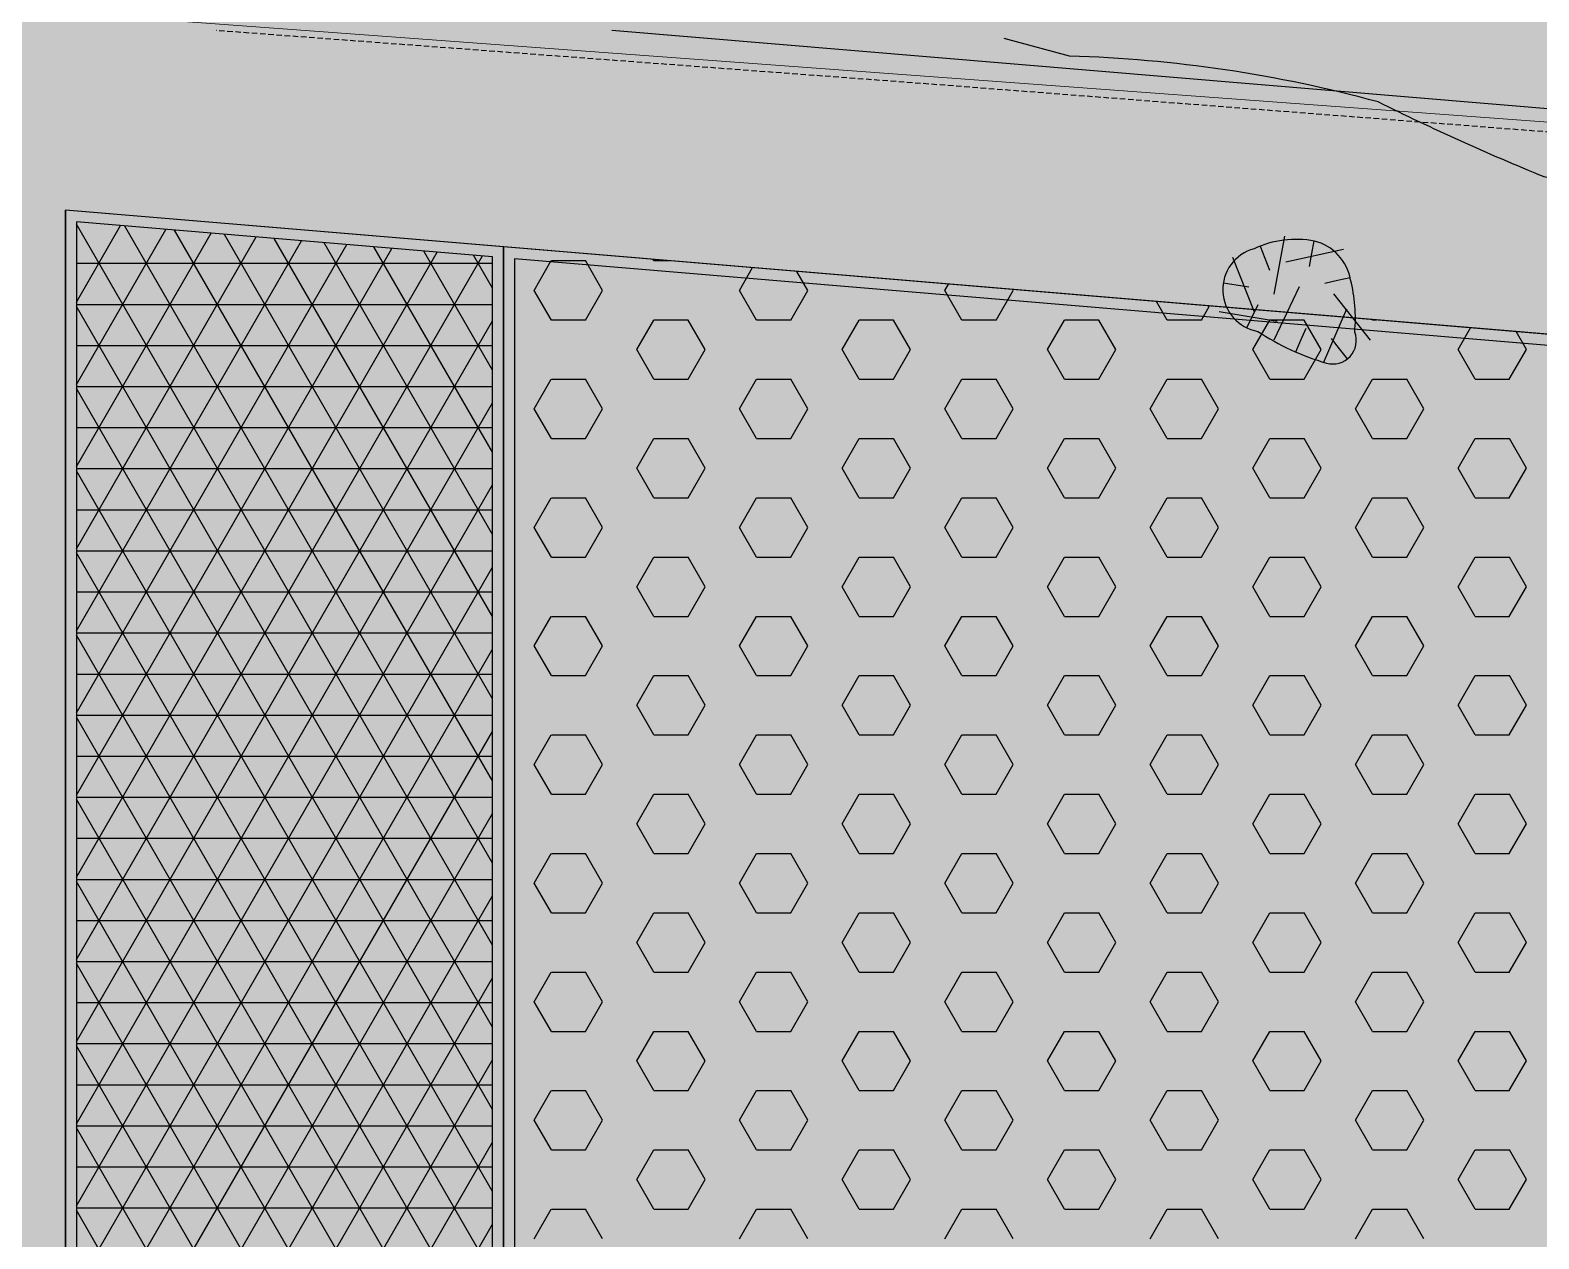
# Model space of a CAD drawing. Header units: millimetres. Extents: x 709 to 3952, y 378 to 2394.
# Drawn here: x 1423.8 to 1561.6, y 842.3 to 952.6 of the extents above; entities that cross this region are included whole.
import ezdxf

# ---------------------------------------------------------------- set-up
doc = ezdxf.new("R2010")
doc.units = ezdxf.units.MM
doc.linetypes.add('DASHED', pattern=[0.75, 0.5, -0.25])
doc.layers.add('BAS', color=252, linetype='Continuous')
doc.layers.add('TR', color=9, linetype='Continuous')
doc.layers.add('line', color=251, linetype='Continuous', lineweight=20)

# ---------------------------------------------------------------- blocks, each defined once
blk = doc.blocks.new('*X138')
at = {"color": 0}
for p, q in [((410070.31, 4017976.28), (410071.87, 4017978.99)), ((410071.88, 4017978.99), (410075, 4017978.99)), ((410076.56, 4017976.28), (410075, 4017978.99)), ((410081.25, 4017978.99), (410081.18, 4017979.11)), ((410081.25, 4017978.99), (410082.67, 4017978.99)), ((410089.06, 4017976.28), (410090.26, 4017978.35)), ((410095.31, 4017976.28), (410094.31, 4017978.01)), ((410107.81, 4017976.28), (410108.14, 4017976.85)), ((410071.88, 4017973.57), (410070.31, 4017976.28)), ((410075, 4017973.57), (410076.56, 4017976.28)), ((410090.63, 4017973.57), (410089.06, 4017976.28)), ((410093.75, 4017973.57), (410095.31, 4017976.28)), ((410109.38, 4017973.57), (410107.81, 4017976.28)), ((410112.5, 4017973.57), (410114.06, 4017976.28)), ((410114.06, 4017976.28), (410114.02, 4017976.36)), ((410128.13, 4017973.57), (410127.15, 4017975.26)), ((410131.25, 4017973.57), (410131.99, 4017974.85)), ((410071.88, 4017973.58), (410075, 4017973.58)), ((410079.69, 4017970.87), (410081.25, 4017973.57)), ((410081.25, 4017973.58), (410084.38, 4017973.58)), ((410085.94, 4017970.87), (410084.38, 4017973.57)), ((410090.62, 4017973.58), (410093.75, 4017973.58)), ((410098.44, 4017970.87), (410100, 4017973.57)), ((410100, 4017973.58), (410103.12, 4017973.58)), ((410104.69, 4017970.87), (410103.13, 4017973.57)), ((410109.38, 4017973.58), (410112.5, 4017973.58)), ((410117.19, 4017970.87), (410118.75, 4017973.57)), ((410118.75, 4017973.58), (410121.88, 4017973.58)), ((410123.44, 4017970.87), (410121.88, 4017973.57)), ((410128.12, 4017973.58), (410131.25, 4017973.58)), ((410135.94, 4017970.87), (410137.5, 4017973.57)), ((410137.5, 4017973.58), (410140.62, 4017973.58)), ((410142.19, 4017970.87), (410140.63, 4017973.57)), ((410146.88, 4017973.57), (410146.86, 4017973.61)), ((410146.88, 4017973.58), (410147.25, 4017973.58)), ((410154.69, 4017970.87), (410155.83, 4017972.86)), ((410160.94, 4017970.87), (410159.99, 4017972.51)), ((410081.25, 4017968.16), (410079.69, 4017970.87)), ((410084.37, 4017968.16), (410085.94, 4017970.87)), ((410100, 4017968.16), (410098.44, 4017970.87)), ((410103.12, 4017968.16), (410104.69, 4017970.87)), ((410118.75, 4017968.16), (410117.19, 4017970.87)), ((410121.87, 4017968.16), (410123.44, 4017970.87)), ((410137.5, 4017968.16), (410135.94, 4017970.87)), ((410140.62, 4017968.16), (410142.19, 4017970.87)), ((410156.25, 4017968.16), (410154.69, 4017970.87)), ((410159.37, 4017968.16), (410160.94, 4017970.87)), ((410070.31, 4017965.46), (410071.87, 4017968.16)), ((410071.88, 4017968.16), (410075, 4017968.16)), ((410076.56, 4017965.46), (410075, 4017968.16)), ((410081.25, 4017968.16), (410084.38, 4017968.16)), ((410089.06, 4017965.46), (410090.62, 4017968.16)), ((410090.62, 4017968.16), (410093.75, 4017968.16)), ((410095.31, 4017965.46), (410093.75, 4017968.16)), ((410100, 4017968.16), (410103.12, 4017968.16)), ((410107.81, 4017965.46), (410109.37, 4017968.16)), ((410109.38, 4017968.16), (410112.5, 4017968.16)), ((410114.06, 4017965.46), (410112.5, 4017968.16)), ((410118.75, 4017968.16), (410121.88, 4017968.16)), ((410126.56, 4017965.46), (410128.12, 4017968.16)), ((410128.12, 4017968.16), (410131.25, 4017968.16)), ((410132.81, 4017965.46), (410131.25, 4017968.16)), ((410137.5, 4017968.16), (410140.62, 4017968.16)), ((410145.31, 4017965.46), (410146.87, 4017968.16)), ((410146.88, 4017968.16), (410150, 4017968.16)), ((410151.56, 4017965.46), (410150, 4017968.16)), ((410156.25, 4017968.16), (410159.38, 4017968.16)), ((410071.88, 4017962.75), (410070.31, 4017965.46)), ((410075, 4017962.75), (410076.56, 4017965.46)), ((410090.63, 4017962.75), (410089.06, 4017965.46)), ((410093.75, 4017962.75), (410095.31, 4017965.46)), ((410109.38, 4017962.75), (410107.81, 4017965.46)), ((410112.5, 4017962.75), (410114.06, 4017965.46)), ((410128.13, 4017962.75), (410126.56, 4017965.46)), ((410131.25, 4017962.75), (410132.81, 4017965.46)), ((410146.88, 4017962.75), (410145.31, 4017965.46)), ((410150, 4017962.75), (410151.56, 4017965.46)), ((410071.88, 4017962.75), (410075, 4017962.75)), ((410079.69, 4017960.04), (410081.25, 4017962.75)), ((410081.25, 4017962.75), (410084.38, 4017962.75)), ((410085.94, 4017960.04), (410084.38, 4017962.75)), ((410090.62, 4017962.75), (410093.75, 4017962.75)), ((410098.44, 4017960.04), (410100, 4017962.75)), ((410100, 4017962.75), (410103.12, 4017962.75)), ((410104.69, 4017960.04), (410103.13, 4017962.75)), ((410109.38, 4017962.75), (410112.5, 4017962.75)), ((410117.19, 4017960.04), (410118.75, 4017962.75)), ((410118.75, 4017962.75), (410121.88, 4017962.75)), ((410123.44, 4017960.04), (410121.88, 4017962.75)), ((410128.12, 4017962.75), (410131.25, 4017962.75)), ((410135.94, 4017960.04), (410137.5, 4017962.75)), ((410137.5, 4017962.75), (410140.62, 4017962.75)), ((410142.19, 4017960.04), (410140.63, 4017962.75)), ((410146.88, 4017962.75), (410150, 4017962.75)), ((410154.69, 4017960.04), (410156.25, 4017962.75)), ((410156.25, 4017962.75), (410159.38, 4017962.75)), ((410160.94, 4017960.04), (410159.38, 4017962.75)), ((410081.25, 4017957.34), (410079.69, 4017960.04)), ((410084.37, 4017957.34), (410085.94, 4017960.04)), ((410100, 4017957.34), (410098.44, 4017960.04)), ((410103.12, 4017957.34), (410104.69, 4017960.04)), ((410118.75, 4017957.34), (410117.19, 4017960.04)), ((410121.87, 4017957.34), (410123.44, 4017960.04)), ((410137.5, 4017957.34), (410135.94, 4017960.04)), ((410140.62, 4017957.34), (410142.19, 4017960.04)), ((410156.25, 4017957.34), (410154.69, 4017960.04)), ((410159.37, 4017957.34), (410160.94, 4017960.04)), ((410070.31, 4017954.63), (410071.87, 4017957.34)), ((410071.88, 4017957.34), (410075, 4017957.34)), ((410076.56, 4017954.63), (410075, 4017957.34)), ((410081.25, 4017957.34), (410084.38, 4017957.34)), ((410089.06, 4017954.63), (410090.62, 4017957.34)), ((410090.62, 4017957.34), (410093.75, 4017957.34)), ((410095.31, 4017954.63), (410093.75, 4017957.34)), ((410100, 4017957.34), (410103.12, 4017957.34)), ((410107.81, 4017954.63), (410109.37, 4017957.34)), ((410109.38, 4017957.34), (410112.5, 4017957.34)), ((410114.06, 4017954.63), (410112.5, 4017957.34)), ((410118.75, 4017957.34), (410121.88, 4017957.34)), ((410126.56, 4017954.63), (410128.12, 4017957.34)), ((410128.12, 4017957.34), (410131.25, 4017957.34)), ((410132.81, 4017954.63), (410131.25, 4017957.34)), ((410137.5, 4017957.34), (410140.62, 4017957.34)), ((410145.31, 4017954.63), (410146.87, 4017957.34)), ((410146.88, 4017957.34), (410150, 4017957.34)), ((410151.56, 4017954.63), (410150, 4017957.34)), ((410156.25, 4017957.34), (410159.38, 4017957.34)), ((410071.88, 4017951.92), (410070.31, 4017954.63)), ((410075, 4017951.92), (410076.56, 4017954.63)), ((410090.63, 4017951.92), (410089.06, 4017954.63)), ((410093.75, 4017951.92), (410095.31, 4017954.63)), ((410109.38, 4017951.92), (410107.81, 4017954.63)), ((410112.5, 4017951.92), (410114.06, 4017954.63)), ((410128.13, 4017951.92), (410126.56, 4017954.63)), ((410131.25, 4017951.92), (410132.81, 4017954.63)), ((410146.88, 4017951.92), (410145.31, 4017954.63)), ((410150, 4017951.92), (410151.56, 4017954.63)), ((410071.88, 4017951.93), (410075, 4017951.93)), ((410079.69, 4017949.22), (410081.25, 4017951.92)), ((410081.25, 4017951.93), (410084.38, 4017951.93)), ((410085.94, 4017949.22), (410084.38, 4017951.92)), ((410090.62, 4017951.93), (410093.75, 4017951.93)), ((410098.44, 4017949.22), (410100, 4017951.92)), ((410100, 4017951.93), (410103.12, 4017951.93)), ((410104.69, 4017949.22), (410103.13, 4017951.92)), ((410109.38, 4017951.93), (410112.5, 4017951.93)), ((410117.19, 4017949.22), (410118.75, 4017951.92)), ((410118.75, 4017951.93), (410121.88, 4017951.93)), ((410123.44, 4017949.22), (410121.88, 4017951.92)), ((410128.12, 4017951.93), (410131.25, 4017951.93)), ((410135.94, 4017949.22), (410137.5, 4017951.92)), ((410137.5, 4017951.93), (410140.62, 4017951.93)), ((410142.19, 4017949.22), (410140.63, 4017951.92)), ((410146.88, 4017951.93), (410150, 4017951.93)), ((410154.69, 4017949.22), (410156.25, 4017951.92)), ((410156.25, 4017951.93), (410159.38, 4017951.93)), ((410160.94, 4017949.22), (410159.38, 4017951.92)), ((410081.25, 4017946.51), (410079.69, 4017949.22)), ((410084.37, 4017946.51), (410085.94, 4017949.22)), ((410100, 4017946.51), (410098.44, 4017949.22)), ((410103.12, 4017946.51), (410104.69, 4017949.22)), ((410118.75, 4017946.51), (410117.19, 4017949.22)), ((410121.87, 4017946.51), (410123.44, 4017949.22)), ((410137.5, 4017946.51), (410135.94, 4017949.22)), ((410140.62, 4017946.51), (410142.19, 4017949.22)), ((410156.25, 4017946.51), (410154.69, 4017949.22)), ((410159.37, 4017946.51), (410160.94, 4017949.22)), ((410070.31, 4017943.81), (410071.87, 4017946.51)), ((410071.88, 4017946.51), (410075, 4017946.51)), ((410076.56, 4017943.81), (410075, 4017946.51)), ((410081.25, 4017946.51), (410084.38, 4017946.51)), ((410089.06, 4017943.81), (410090.62, 4017946.51)), ((410090.62, 4017946.51), (410093.75, 4017946.51)), ((410095.31, 4017943.81), (410093.75, 4017946.51)), ((410100, 4017946.51), (410103.12, 4017946.51)), ((410107.81, 4017943.81), (410109.37, 4017946.51)), ((410109.38, 4017946.51), (410112.5, 4017946.51)), ((410114.06, 4017943.81), (410112.5, 4017946.51)), ((410118.75, 4017946.51), (410121.88, 4017946.51)), ((410126.56, 4017943.81), (410128.12, 4017946.51)), ((410128.12, 4017946.51), (410131.25, 4017946.51)), ((410132.81, 4017943.81), (410131.25, 4017946.51)), ((410137.5, 4017946.51), (410140.62, 4017946.51)), ((410145.31, 4017943.81), (410146.87, 4017946.51)), ((410146.88, 4017946.51), (410150, 4017946.51)), ((410151.56, 4017943.81), (410150, 4017946.51)), ((410156.25, 4017946.51), (410159.38, 4017946.51)), ((410071.88, 4017941.1), (410070.31, 4017943.81)), ((410075, 4017941.1), (410076.56, 4017943.81)), ((410090.63, 4017941.1), (410089.06, 4017943.81)), ((410093.75, 4017941.1), (410095.31, 4017943.81)), ((410109.38, 4017941.1), (410107.81, 4017943.81)), ((410112.5, 4017941.1), (410114.06, 4017943.81)), ((410128.13, 4017941.1), (410126.56, 4017943.81)), ((410131.25, 4017941.1), (410132.81, 4017943.81)), ((410146.88, 4017941.1), (410145.31, 4017943.81)), ((410150, 4017941.1), (410151.56, 4017943.81)), ((410071.88, 4017941.1), (410075, 4017941.1)), ((410079.69, 4017938.39), (410081.25, 4017941.1)), ((410081.25, 4017941.1), (410084.38, 4017941.1)), ((410085.94, 4017938.39), (410084.38, 4017941.1)), ((410090.62, 4017941.1), (410093.75, 4017941.1)), ((410098.44, 4017938.39), (410100, 4017941.1)), ((410100, 4017941.1), (410103.12, 4017941.1)), ((410104.69, 4017938.39), (410103.13, 4017941.1)), ((410109.38, 4017941.1), (410112.5, 4017941.1)), ((410117.19, 4017938.39), (410118.75, 4017941.1)), ((410118.75, 4017941.1), (410121.88, 4017941.1)), ((410123.44, 4017938.39), (410121.88, 4017941.1)), ((410128.12, 4017941.1), (410131.25, 4017941.1)), ((410135.94, 4017938.39), (410137.5, 4017941.1)), ((410137.5, 4017941.1), (410140.62, 4017941.1)), ((410142.19, 4017938.39), (410140.63, 4017941.1)), ((410146.88, 4017941.1), (410150, 4017941.1)), ((410154.69, 4017938.39), (410156.25, 4017941.1)), ((410156.25, 4017941.1), (410159.38, 4017941.1)), ((410160.94, 4017938.39), (410159.38, 4017941.1)), ((410081.25, 4017935.69), (410079.69, 4017938.39)), ((410084.37, 4017935.69), (410085.94, 4017938.39)), ((410100, 4017935.69), (410098.44, 4017938.39)), ((410103.12, 4017935.69), (410104.69, 4017938.39)), ((410118.75, 4017935.69), (410117.19, 4017938.39)), ((410121.87, 4017935.69), (410123.44, 4017938.39)), ((410137.5, 4017935.69), (410135.94, 4017938.39)), ((410140.62, 4017935.69), (410142.19, 4017938.39)), ((410156.25, 4017935.69), (410154.69, 4017938.39)), ((410159.37, 4017935.69), (410160.94, 4017938.39)), ((410070.31, 4017932.98), (410071.87, 4017935.69)), ((410071.88, 4017935.69), (410075, 4017935.69)), ((410076.56, 4017932.98), (410075, 4017935.69)), ((410081.25, 4017935.69), (410084.38, 4017935.69)), ((410089.06, 4017932.98), (410090.62, 4017935.69)), ((410090.62, 4017935.69), (410093.75, 4017935.69)), ((410095.31, 4017932.98), (410093.75, 4017935.69)), ((410100, 4017935.69), (410103.12, 4017935.69)), ((410107.81, 4017932.98), (410109.37, 4017935.69)), ((410109.38, 4017935.69), (410112.5, 4017935.69)), ((410114.06, 4017932.98), (410112.5, 4017935.69)), ((410118.75, 4017935.69), (410121.88, 4017935.69)), ((410126.56, 4017932.98), (410128.12, 4017935.69)), ((410128.12, 4017935.69), (410131.25, 4017935.69)), ((410132.81, 4017932.98), (410131.25, 4017935.69)), ((410137.5, 4017935.69), (410140.62, 4017935.69)), ((410145.31, 4017932.98), (410146.87, 4017935.69)), ((410146.88, 4017935.69), (410150, 4017935.69)), ((410151.56, 4017932.98), (410150, 4017935.69)), ((410156.25, 4017935.69), (410159.38, 4017935.69)), ((410071.88, 4017930.27), (410070.31, 4017932.98)), ((410075, 4017930.27), (410076.56, 4017932.98)), ((410090.63, 4017930.27), (410089.06, 4017932.98)), ((410093.75, 4017930.27), (410095.31, 4017932.98)), ((410109.38, 4017930.27), (410107.81, 4017932.98)), ((410112.5, 4017930.27), (410114.06, 4017932.98)), ((410128.13, 4017930.27), (410126.56, 4017932.98)), ((410131.25, 4017930.27), (410132.81, 4017932.98)), ((410146.88, 4017930.27), (410145.31, 4017932.98)), ((410150, 4017930.27), (410151.56, 4017932.98)), ((410071.88, 4017930.27), (410075, 4017930.27)), ((410079.69, 4017927.57), (410081.25, 4017930.27)), ((410081.25, 4017930.27), (410084.38, 4017930.27)), ((410085.94, 4017927.57), (410084.38, 4017930.27)), ((410090.62, 4017930.27), (410093.75, 4017930.27)), ((410098.44, 4017927.57), (410100, 4017930.27)), ((410100, 4017930.27), (410103.12, 4017930.27)), ((410104.69, 4017927.57), (410103.13, 4017930.27)), ((410109.38, 4017930.27), (410112.5, 4017930.27)), ((410117.19, 4017927.57), (410118.75, 4017930.27)), ((410118.75, 4017930.27), (410121.88, 4017930.27)), ((410123.44, 4017927.57), (410121.88, 4017930.27)), ((410128.12, 4017930.27), (410131.25, 4017930.27)), ((410135.94, 4017927.57), (410137.5, 4017930.27)), ((410137.5, 4017930.27), (410140.62, 4017930.27)), ((410142.19, 4017927.57), (410140.63, 4017930.27)), ((410146.88, 4017930.27), (410150, 4017930.27)), ((410154.69, 4017927.57), (410156.25, 4017930.27)), ((410156.25, 4017930.27), (410159.38, 4017930.27)), ((410160.94, 4017927.57), (410159.38, 4017930.27)), ((410081.25, 4017924.86), (410079.69, 4017927.57)), ((410084.37, 4017924.86), (410085.94, 4017927.57)), ((410100, 4017924.86), (410098.44, 4017927.57)), ((410103.12, 4017924.86), (410104.69, 4017927.57)), ((410118.75, 4017924.86), (410117.19, 4017927.57)), ((410121.87, 4017924.86), (410123.44, 4017927.57)), ((410137.5, 4017924.86), (410135.94, 4017927.57)), ((410140.62, 4017924.86), (410142.19, 4017927.57)), ((410156.25, 4017924.86), (410154.69, 4017927.57)), ((410159.37, 4017924.86), (410160.94, 4017927.57)), ((410070.31, 4017922.15), (410071.87, 4017924.86)), ((410071.88, 4017924.86), (410075, 4017924.86)), ((410076.56, 4017922.15), (410075, 4017924.86)), ((410081.25, 4017924.86), (410084.38, 4017924.86)), ((410089.06, 4017922.15), (410090.62, 4017924.86)), ((410090.62, 4017924.86), (410093.75, 4017924.86)), ((410095.31, 4017922.15), (410093.75, 4017924.86)), ((410100, 4017924.86), (410103.12, 4017924.86)), ((410107.81, 4017922.15), (410109.37, 4017924.86)), ((410109.38, 4017924.86), (410112.5, 4017924.86)), ((410114.06, 4017922.15), (410112.5, 4017924.86)), ((410118.75, 4017924.86), (410121.88, 4017924.86)), ((410126.56, 4017922.15), (410128.12, 4017924.86)), ((410128.12, 4017924.86), (410131.25, 4017924.86)), ((410132.81, 4017922.15), (410131.25, 4017924.86)), ((410137.5, 4017924.86), (410140.62, 4017924.86)), ((410145.31, 4017922.15), (410146.87, 4017924.86)), ((410146.88, 4017924.86), (410150, 4017924.86)), ((410151.56, 4017922.15), (410150, 4017924.86)), ((410156.25, 4017924.86), (410159.38, 4017924.86)), ((410071.88, 4017919.45), (410070.31, 4017922.15)), ((410075, 4017919.45), (410076.56, 4017922.15)), ((410090.63, 4017919.45), (410089.06, 4017922.15)), ((410093.75, 4017919.45), (410095.31, 4017922.15)), ((410109.38, 4017919.45), (410107.81, 4017922.15)), ((410112.5, 4017919.45), (410114.06, 4017922.15)), ((410128.13, 4017919.45), (410126.56, 4017922.15)), ((410131.25, 4017919.45), (410132.81, 4017922.15)), ((410146.88, 4017919.45), (410145.31, 4017922.15)), ((410150, 4017919.45), (410151.56, 4017922.15)), ((410071.88, 4017919.45), (410075, 4017919.45)), ((410079.69, 4017916.74), (410081.25, 4017919.45)), ((410081.25, 4017919.45), (410084.38, 4017919.45)), ((410085.94, 4017916.74), (410084.38, 4017919.45)), ((410090.62, 4017919.45), (410093.75, 4017919.45)), ((410098.44, 4017916.74), (410100, 4017919.45)), ((410100, 4017919.45), (410103.12, 4017919.45)), ((410104.69, 4017916.74), (410103.13, 4017919.45)), ((410109.38, 4017919.45), (410112.5, 4017919.45)), ((410117.19, 4017916.74), (410118.75, 4017919.45)), ((410118.75, 4017919.45), (410121.88, 4017919.45)), ((410123.44, 4017916.74), (410121.88, 4017919.45)), ((410128.12, 4017919.45), (410131.25, 4017919.45)), ((410135.94, 4017916.74), (410137.5, 4017919.45)), ((410137.5, 4017919.45), (410140.62, 4017919.45)), ((410142.19, 4017916.74), (410140.63, 4017919.45)), ((410146.88, 4017919.45), (410150, 4017919.45)), ((410154.69, 4017916.74), (410156.25, 4017919.45)), ((410156.25, 4017919.45), (410159.38, 4017919.45)), ((410160.94, 4017916.74), (410159.38, 4017919.45)), ((410081.25, 4017914.04), (410079.69, 4017916.74)), ((410084.37, 4017914.04), (410085.94, 4017916.74)), ((410100, 4017914.04), (410098.44, 4017916.74)), ((410103.12, 4017914.04), (410104.69, 4017916.74)), ((410118.75, 4017914.04), (410117.19, 4017916.74)), ((410121.87, 4017914.04), (410123.44, 4017916.74)), ((410137.5, 4017914.04), (410135.94, 4017916.74)), ((410140.62, 4017914.04), (410142.19, 4017916.74)), ((410156.25, 4017914.04), (410154.69, 4017916.74)), ((410159.37, 4017914.04), (410160.94, 4017916.74)), ((410070.31, 4017911.33), (410071.87, 4017914.04)), ((410071.88, 4017914.04), (410075, 4017914.04)), ((410076.56, 4017911.33), (410075, 4017914.04)), ((410081.25, 4017914.04), (410084.38, 4017914.04)), ((410089.06, 4017911.33), (410090.62, 4017914.04)), ((410090.62, 4017914.04), (410093.75, 4017914.04)), ((410095.31, 4017911.33), (410093.75, 4017914.04)), ((410100, 4017914.04), (410103.12, 4017914.04)), ((410107.81, 4017911.33), (410109.37, 4017914.04)), ((410109.38, 4017914.04), (410112.5, 4017914.04)), ((410114.06, 4017911.33), (410112.5, 4017914.04)), ((410118.75, 4017914.04), (410121.88, 4017914.04)), ((410126.56, 4017911.33), (410128.12, 4017914.04)), ((410128.12, 4017914.04), (410131.25, 4017914.04)), ((410132.81, 4017911.33), (410131.25, 4017914.04)), ((410137.5, 4017914.04), (410140.62, 4017914.04)), ((410145.31, 4017911.33), (410146.87, 4017914.04)), ((410146.88, 4017914.04), (410150, 4017914.04)), ((410151.56, 4017911.33), (410150, 4017914.04)), ((410156.25, 4017914.04), (410159.38, 4017914.04)), ((410071.88, 4017908.62), (410070.31, 4017911.33)), ((410075, 4017908.62), (410076.56, 4017911.33)), ((410090.63, 4017908.62), (410089.06, 4017911.33)), ((410093.75, 4017908.62), (410095.31, 4017911.33)), ((410109.38, 4017908.62), (410107.81, 4017911.33)), ((410112.5, 4017908.62), (410114.06, 4017911.33)), ((410128.13, 4017908.62), (410126.56, 4017911.33)), ((410131.25, 4017908.62), (410132.81, 4017911.33)), ((410146.88, 4017908.62), (410145.31, 4017911.33)), ((410150, 4017908.62), (410151.56, 4017911.33)), ((410071.88, 4017908.62), (410075, 4017908.62)), ((410079.69, 4017905.92), (410081.25, 4017908.62)), ((410081.25, 4017908.62), (410084.38, 4017908.62)), ((410085.94, 4017905.92), (410084.38, 4017908.62)), ((410090.62, 4017908.62), (410093.75, 4017908.62)), ((410098.44, 4017905.92), (410100, 4017908.62)), ((410100, 4017908.62), (410103.12, 4017908.62)), ((410104.69, 4017905.92), (410103.13, 4017908.62)), ((410109.38, 4017908.62), (410112.5, 4017908.62)), ((410117.19, 4017905.92), (410118.75, 4017908.62)), ((410118.75, 4017908.62), (410121.88, 4017908.62)), ((410123.44, 4017905.92), (410121.88, 4017908.62)), ((410128.12, 4017908.62), (410131.25, 4017908.62)), ((410135.94, 4017905.92), (410137.5, 4017908.62)), ((410137.5, 4017908.62), (410140.62, 4017908.62)), ((410142.19, 4017905.92), (410140.63, 4017908.62)), ((410146.88, 4017908.62), (410150, 4017908.62)), ((410154.69, 4017905.92), (410156.25, 4017908.62)), ((410156.25, 4017908.62), (410159.38, 4017908.62)), ((410160.94, 4017905.92), (410159.38, 4017908.62)), ((410081.25, 4017903.21), (410079.69, 4017905.92)), ((410084.37, 4017903.21), (410085.94, 4017905.92)), ((410100, 4017903.21), (410098.44, 4017905.92)), ((410103.12, 4017903.21), (410104.69, 4017905.92)), ((410118.75, 4017903.21), (410117.19, 4017905.92)), ((410121.87, 4017903.21), (410123.44, 4017905.92)), ((410137.5, 4017903.21), (410135.94, 4017905.92)), ((410140.62, 4017903.21), (410142.19, 4017905.92)), ((410156.25, 4017903.21), (410154.69, 4017905.92)), ((410159.37, 4017903.21), (410160.94, 4017905.92)), ((410070.31, 4017900.5), (410071.87, 4017903.21)), ((410071.88, 4017903.21), (410075, 4017903.21)), ((410076.56, 4017900.5), (410075, 4017903.21)), ((410081.25, 4017903.21), (410084.38, 4017903.21)), ((410089.06, 4017900.5), (410090.62, 4017903.21)), ((410090.62, 4017903.21), (410093.75, 4017903.21)), ((410095.31, 4017900.5), (410093.75, 4017903.21)), ((410100, 4017903.21), (410103.12, 4017903.21)), ((410107.81, 4017900.5), (410109.37, 4017903.21)), ((410109.38, 4017903.21), (410112.5, 4017903.21)), ((410114.06, 4017900.5), (410112.5, 4017903.21)), ((410118.75, 4017903.21), (410121.88, 4017903.21)), ((410126.56, 4017900.5), (410128.12, 4017903.21)), ((410128.12, 4017903.21), (410131.25, 4017903.21)), ((410132.81, 4017900.5), (410131.25, 4017903.21)), ((410137.5, 4017903.21), (410140.62, 4017903.21)), ((410145.31, 4017900.5), (410146.87, 4017903.21)), ((410146.88, 4017903.21), (410150, 4017903.21)), ((410151.56, 4017900.5), (410150, 4017903.21)), ((410156.25, 4017903.21), (410159.38, 4017903.21)), ((410071.88, 4017897.8), (410070.31, 4017900.5)), ((410075, 4017897.8), (410076.56, 4017900.5)), ((410090.63, 4017897.8), (410089.06, 4017900.5)), ((410093.75, 4017897.8), (410095.31, 4017900.5)), ((410109.38, 4017897.8), (410107.81, 4017900.5)), ((410112.5, 4017897.8), (410114.06, 4017900.5)), ((410128.13, 4017897.8), (410126.56, 4017900.5)), ((410131.25, 4017897.8), (410132.81, 4017900.5)), ((410146.88, 4017897.8), (410145.31, 4017900.5)), ((410150, 4017897.8), (410151.56, 4017900.5)), ((410071.88, 4017897.8), (410075, 4017897.8)), ((410079.69, 4017895.09), (410081.25, 4017897.8)), ((410081.25, 4017897.8), (410084.38, 4017897.8)), ((410085.94, 4017895.09), (410084.38, 4017897.8)), ((410090.62, 4017897.8), (410093.75, 4017897.8)), ((410098.44, 4017895.09), (410100, 4017897.8)), ((410100, 4017897.8), (410103.12, 4017897.8)), ((410104.69, 4017895.09), (410103.13, 4017897.8)), ((410109.38, 4017897.8), (410112.5, 4017897.8)), ((410117.19, 4017895.09), (410118.75, 4017897.8)), ((410118.75, 4017897.8), (410121.88, 4017897.8)), ((410123.44, 4017895.09), (410121.88, 4017897.8)), ((410128.12, 4017897.8), (410131.25, 4017897.8)), ((410135.94, 4017895.09), (410137.5, 4017897.8)), ((410137.5, 4017897.8), (410140.62, 4017897.8)), ((410142.19, 4017895.09), (410140.63, 4017897.8)), ((410146.88, 4017897.8), (410150, 4017897.8)), ((410154.69, 4017895.09), (410156.25, 4017897.8)), ((410156.25, 4017897.8), (410159.38, 4017897.8)), ((410160.94, 4017895.09), (410159.38, 4017897.8)), ((410081.25, 4017892.39), (410079.69, 4017895.09)), ((410084.37, 4017892.39), (410085.94, 4017895.09)), ((410100, 4017892.39), (410098.44, 4017895.09)), ((410103.12, 4017892.39), (410104.69, 4017895.09)), ((410118.75, 4017892.39), (410117.19, 4017895.09)), ((410121.87, 4017892.39), (410123.44, 4017895.09)), ((410137.5, 4017892.39), (410135.94, 4017895.09)), ((410140.62, 4017892.39), (410142.19, 4017895.09)), ((410156.25, 4017892.39), (410154.69, 4017895.09)), ((410159.37, 4017892.39), (410160.94, 4017895.09)), ((410070.31, 4017889.68), (410071.87, 4017892.39)), ((410071.88, 4017892.39), (410075, 4017892.39)), ((410076.56, 4017889.68), (410075, 4017892.39)), ((410081.25, 4017892.39), (410084.38, 4017892.39)), ((410089.06, 4017889.68), (410090.62, 4017892.39)), ((410090.62, 4017892.39), (410093.75, 4017892.39)), ((410095.31, 4017889.68), (410093.75, 4017892.39)), ((410100, 4017892.39), (410103.12, 4017892.39)), ((410107.81, 4017889.68), (410109.37, 4017892.39)), ((410109.38, 4017892.39), (410112.5, 4017892.39)), ((410114.06, 4017889.68), (410112.5, 4017892.39)), ((410118.75, 4017892.39), (410121.88, 4017892.39)), ((410126.56, 4017889.68), (410128.12, 4017892.39)), ((410128.12, 4017892.39), (410131.25, 4017892.39)), ((410132.81, 4017889.68), (410131.25, 4017892.39)), ((410137.5, 4017892.39), (410140.62, 4017892.39)), ((410145.31, 4017889.68), (410146.87, 4017892.39)), ((410146.88, 4017892.39), (410150, 4017892.39)), ((410151.56, 4017889.68), (410150, 4017892.39)), ((410156.25, 4017892.39), (410159.38, 4017892.39))]:
    blk.add_line(p, q, dxfattribs=at)
blk = doc.blocks.new('TRL')
at = {"layer": 'TR'}
for p, q in [((2.69, 5.43), (2.69, 0.05)), ((0, 1.18), (0, 2.36)), ((0, 0), (0, 1.18))]:
    blk.add_line(p, q, dxfattribs=at)
blk = doc.blocks.new('*X137')
at = {"color": 0}
for p, q in [((410066.5, 4017916.49), (410028.5, 4017982.31)), ((410028.5, 4017975.19), (410032.54, 4017982.19)), ((410066.5, 4017923.99), (410032.92, 4017982.15)), ((410028.5, 4017967.69), (410036.67, 4017981.84)), ((410028.5, 4017960.19), (410040.8, 4017981.49)), ((410028.5, 4017952.69), (410044.93, 4017981.15)), ((410028.5, 4017945.19), (410049.06, 4017980.8)), ((410066.5, 4017931.49), (410037.47, 4017981.77)), ((410066.5, 4017938.99), (410042.02, 4017981.39)), ((410066.5, 4017946.49), (410046.57, 4017981.01)), ((410066.5, 4017953.99), (410051.12, 4017980.63)), ((410028.5, 4017937.69), (410053.19, 4017980.46)), ((410028.5, 4017930.19), (410057.32, 4017980.11)), ((410028.5, 4017922.69), (410061.45, 4017979.76)), ((410028.5, 4017915.19), (410065.58, 4017979.42)), ((410066.5, 4017961.49), (410055.67, 4017980.25)), ((410066.5, 4017968.99), (410060.22, 4017979.87)), ((410066.5, 4017976.49), (410064.77, 4017979.48)), ((410028.5, 4017978.75), (410066.5, 4017978.75)), ((410028.5, 4017975), (410066.5, 4017975)), ((410066.5, 4017908.99), (410028.5, 4017974.81)), ((410028.5, 4017907.69), (410066.5, 4017973.51)), ((410028.5, 4017971.25), (410066.5, 4017971.25)), ((410028.5, 4017967.5), (410066.5, 4017967.5)), ((410066.5, 4017901.49), (410028.5, 4017967.31)), ((410028.5, 4017900.19), (410066.5, 4017966.01)), ((410028.5, 4017963.75), (410066.5, 4017963.75)), ((410028.5, 4017960), (410066.5, 4017960)), ((410066.5, 4017893.99), (410028.5, 4017959.81)), ((410028.5, 4017892.69), (410066.5, 4017958.51)), ((410028.5, 4017956.25), (410066.5, 4017956.25)), ((410028.5, 4017952.5), (410066.5, 4017952.5)), ((410066.5, 4017886.49), (410028.5, 4017952.31)), ((410028.5, 4017885.19), (410066.5, 4017951.01)), ((410028.5, 4017948.75), (410066.5, 4017948.75)), ((410028.5, 4017945), (410066.5, 4017945)), ((410066.5, 4017878.99), (410028.5, 4017944.81)), ((410028.5, 4017877.69), (410066.5, 4017943.51)), ((410028.5, 4017941.25), (410066.5, 4017941.25)), ((410028.5, 4017937.5), (410066.5, 4017937.5)), ((410066.5, 4017871.49), (410028.5, 4017937.31)), ((410028.5, 4017870.19), (410066.5, 4017936.01)), ((410028.5, 4017933.75), (410066.5, 4017933.75)), ((410028.5, 4017930), (410066.5, 4017930)), ((410066.5, 4017863.99), (410028.5, 4017929.81)), ((410028.5, 4017862.69), (410066.5, 4017928.51)), ((410028.5, 4017926.25), (410066.5, 4017926.25)), ((410028.5, 4017922.5), (410066.5, 4017922.5)), ((410066.5, 4017856.49), (410028.5, 4017922.31)), ((410028.5, 4017855.19), (410066.5, 4017921.01)), ((410028.5, 4017918.75), (410066.5, 4017918.75)), ((410028.5, 4017915), (410066.5, 4017915)), ((410066.5, 4017848.99), (410028.5, 4017914.81)), ((410028.5, 4017847.69), (410066.5, 4017913.51)), ((410028.5, 4017911.25), (410066.5, 4017911.25)), ((410028.5, 4017907.5), (410066.5, 4017907.5)), ((410066.5, 4017841.49), (410028.5, 4017907.31)), ((410028.5, 4017840.19), (410066.5, 4017906.01)), ((410028.5, 4017903.75), (410066.5, 4017903.75)), ((410028.5, 4017900), (410066.5, 4017900)), ((410066.5, 4017833.99), (410028.5, 4017899.81)), ((410028.5, 4017832.69), (410066.5, 4017898.51)), ((410028.5, 4017896.25), (410066.5, 4017896.25)), ((410028.5, 4017892.5), (410066.5, 4017892.5)), ((410066.5, 4017826.49), (410028.5, 4017892.31)), ((410028.5, 4017825.19), (410066.5, 4017891.01)), ((410028.5, 4017888.75), (410066.5, 4017888.75)), ((410028.5, 4017885), (410066.5, 4017885)), ((410064.09, 4017823.17), (410028.5, 4017884.81)), ((410028.5, 4017817.69), (410066.5, 4017883.51)), ((410028.5, 4017881.25), (410066.5, 4017881.25)), ((410028.5, 4017877.5), (410066.5, 4017877.5)), ((410060.34, 4017822.15), (410028.5, 4017877.31)), ((410030.75, 4017814.1), (410066.5, 4017876.01)), ((410028.5, 4017873.75), (410066.5, 4017873.75)), ((410028.5, 4017870), (410066.5, 4017870)), ((410056.6, 4017821.13), (410028.5, 4017869.81)), ((410035.89, 4017815.5), (410066.5, 4017868.51)), ((410028.5, 4017866.25), (410066.5, 4017866.25)), ((410028.5, 4017862.5), (410066.5, 4017862.5)), ((410052.86, 4017820.11), (410028.5, 4017862.31)), ((410041.03, 4017816.89), (410066.5, 4017861.01)), ((410028.5, 4017858.75), (410066.5, 4017858.75)), ((410028.5, 4017855), (410066.5, 4017855)), ((410049.12, 4017819.1), (410028.5, 4017854.81)), ((410046.17, 4017818.29), (410066.5, 4017853.51)), ((410028.5, 4017851.25), (410066.5, 4017851.25)), ((410028.5, 4017847.5), (410066.5, 4017847.5)), ((410045.38, 4017818.08), (410028.5, 4017847.31)), ((410051.3, 4017819.69), (410066.5, 4017846.01)), ((410028.5, 4017843.75), (410066.5, 4017843.75)), ((410028.5, 4017840), (410066.5, 4017840)), ((410041.63, 4017817.06), (410028.5, 4017839.81)), ((410056.44, 4017821.09), (410066.5, 4017838.51)), ((410028.5, 4017836.25), (410066.5, 4017836.25)), ((410028.5, 4017832.5), (410066.5, 4017832.5)), ((410037.89, 4017816.04), (410028.5, 4017832.31)), ((410061.58, 4017822.48), (410066.5, 4017831.01)), ((410028.5, 4017828.75), (410066.5, 4017828.75)), ((410028.5, 4017825), (410066.5, 4017825)), ((410034.15, 4017815.02), (410028.5, 4017824.81)), ((410028.5, 4017821.25), (410057.04, 4017821.25)), ((410028.5, 4017817.5), (410043.25, 4017817.5)), ((410030.41, 4017814), (410028.5, 4017817.31))]:
    blk.add_line(p, q, dxfattribs=at)
blk = doc.blocks.new('Ar15')
at = {"true_color": 0x843710, "transparency": 33554687}
h = blk.add_hatch(color=36, dxfattribs=at)
h.dxf.hatch_style = 1
h.paths.add_polyline_path([(1.29668, 0.3981), (1.22381, 0.3296), (1.49606, 0.05), (-4.5808, 0.05), (-4.30855, 0.3296), (-4.38142, 0.3981), (-4.76906, 0), (-4.38142, -0.3981), (-4.30855, -0.3296), (-4.5808, -0.05), (1.49606, -0.05), (1.22381, -0.3296), (1.29668, -0.3981), (1.68432, 0)])
at = {"layer": 'line', "lineweight": 0}
blk.add_line((1.49606, 0.05), (-4.5808, 0.05), dxfattribs=at)

msp = doc.modelspace()

# ---------------------------------------------------------------- hatches: boundary and pattern name
at = {"layer": 'BAS', "true_color": 0xc7c8ca, "transparency": 33554513}
h = msp.add_hatch(color=9, dxfattribs=at)
h.dxf.hatch_style = 1
h.paths.add_polyline_path([(735.07, 2394.13), (735.07, 400.97), (3218.5, 400.97), (3218.5, 2394.13)])
h.paths.add_polyline_path([(1826.32, 1353.24), (2408.56, 1353.24), (2408.56, 918.34), (1826.32, 918.34)], flags=16)

# ---------------------------------------------------------------- linework, layer by layer
at = {"layer": 'BAS'}
for p, q in [((1602.1, 942.08, -15), (1476.91, 952.57, -15)), ((1600.38, 921.65, -15), (1427.01, 936.18, -15)), ((1427.01, 764.75, -15), (1427.01, 936.18, -15))]:
    msp.add_line(p, q, dxfattribs=at)
at = {"layer": 'BAS', "linetype": 'DASHED', "elevation": -15, "flags": 128}
msp.add_lwpolyline([(1656.16, 936.04), (1505.26, 947.73), (1440.78, 952.57)], dxfattribs=at)
at = {"layer": 'BAS', "linetype": 'DASHED', "flags": 128}
msp.add_lwpolyline([(1656.16, 936.04), (1505.26, 947.73), (1440.78, 952.57)], dxfattribs=at)
at = {"layer": 'BAS', "elevation": -15}
for points in [[(1681.83, 870.56, -0.113877), (1666.26, 874.83, -0.007384), (1654.27, 877.63, -0.083978), (1644.95, 885.33, 0.032289), (1636.89, 893.71, 0.133223), (1621.87, 902.24, 0.050207), (1604.36, 906.03, -0.039151), (1590.56, 915.96, 0.014723), (1582.88, 921.25, 0.096158), (1572.35, 932.1, 0.20131), (1562.06, 939.21, -0.018029), (1546.89, 946.05, 0.059759), (1518.72, 950.23), (1512.74, 951.84)], [(1631.51, 792.54), (1709.24, 914.51), (1601.01, 921.6), (1467.01, 932.83), (1467.01, 775.63), (1477.31, 778.43), (1523.21, 789.5), (1536.75, 791.89, -0.064109), (1614.79, 795.51), (1631.51, 792.54)]]:
    msp.add_lwpolyline(points, format="xyb", dxfattribs=at)
msp.add_lwpolyline([(1467.01, 932.83), (1427.01, 936.18), (1427.01, 764.75), (1467.01, 775.63), (1467.01, 932.83)], dxfattribs=at)
msp.add_lwpolyline([(1466.01, 931.91), (1428.01, 935.1), (1428.01, 766.06), (1466.01, 776.4)], close=True, dxfattribs=at)
for points in [[(1544.76, 925.03, 0.088379), (1544.38, 929.81, 0.295977), (1541.09, 933.35, 0.157432), (1535.57, 932.64, 0.802571), (1535.91, 925.1, 0.075602), (1542.18, 922.21, 0.61953)], [(1631.02, 793.64), (1707.49, 913.62), (1600.93, 920.6), (1468.01, 931.74), (1468.01, 776.94), (1477.08, 779.41), (1523.04, 790.49), (1536.58, 792.87, -0.064109), (1614.96, 796.49)]]:
    msp.add_lwpolyline(points, format="xyb", close=True, dxfattribs=at)

# ---------------------------------------------------------------- block references
at = {"layer": 'BAS'}
for name in ['*X137', '*X138']:
    msp.add_blockref(name, (-408600.49, -4017047.43, -15), dxfattribs=at)
for p, rotation in [((1536.11, 932.88, -15), 201.4656691759999), ((1541.02, 933.36, -15), 169.8492412773558), ((1544.35, 929.99, -15), 102.2937045504538), ((1534.92, 925.42, -15), 334.6101860879195), ((1532.76, 929.55, -15), 260.5163145101945), ((1539.38, 923.22, -15), 336.4815921895895), ((1544.09, 922.59, -15), 38.37666668992463)]:
    msp.add_blockref('TRL', p, dxfattribs=dict(at, rotation=rotation))
at = {"layer": 'line', "xscale": 257.1407973667866, "yscale": 257.1407973667866, "zscale": 257.1407973667866, "rotation": 175.7878967370725}
msp.add_blockref('Ar15', (1722.58, 945.3), dxfattribs=at)

doc.saveas('drawing.dxf')
